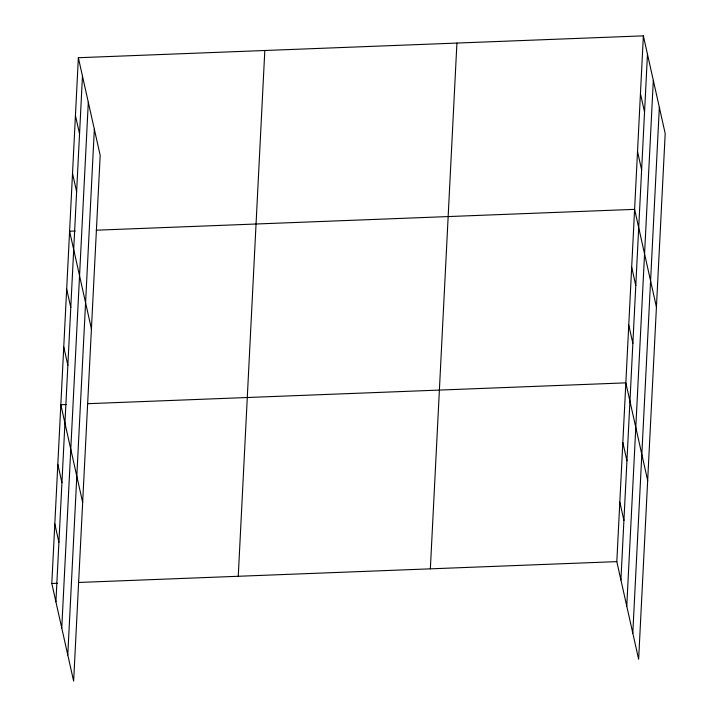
<?xml version="1.0" encoding="UTF-8"?>
<svg xmlns="http://www.w3.org/2000/svg" width="717" height="717" viewBox="0 0 717 717"><rect width="100%" height="100%" fill="white"/><g stroke="black" fill="none" stroke-linecap="round" stroke-linejoin="round"><path stroke-width="1.08" d="M78.359 57.719L100.183 155.374L73.636 681.15L51.803 583.495L78.359 57.719L643.364 35.85L665.197 133.505L638.641 659.282L616.817 561.626L643.364 35.85M55.908 601.841L82.464 76.074M61.752 628.011L88.308 102.244M67.783 654.979L94.339 129.203M238.259 576.271L264.815 50.504M430.361 568.841L456.917 43.065M620.913 579.981L647.469 54.205M626.766 606.152L653.321 80.376M632.797 633.111L659.344 107.335M75.142 231.008L69.594 231.224L91.426 328.879M96.23 230.193L634.608 209.355L656.431 307.019M66.376 404.513L60.828 404.729L82.661 502.384M87.465 403.698L625.842 382.86L647.675 480.524M51.803 583.495L57.351 583.279M78.44 582.464L616.817 561.626M640.442 93.685L644.547 112.04M637.53 151.52L641.625 169.875M631.686 267.19L635.791 285.545M628.764 325.025L632.869 343.38M622.831 442.452L626.936 460.807M619.82 502.034L623.924 520.39M75.437 115.554L79.542 133.909M72.516 173.389L76.62 191.744M66.672 289.059L70.777 307.414M63.75 346.894L67.855 365.249M57.826 464.311L61.922 482.666M54.815 523.903L58.911 542.258"/></g></svg>
